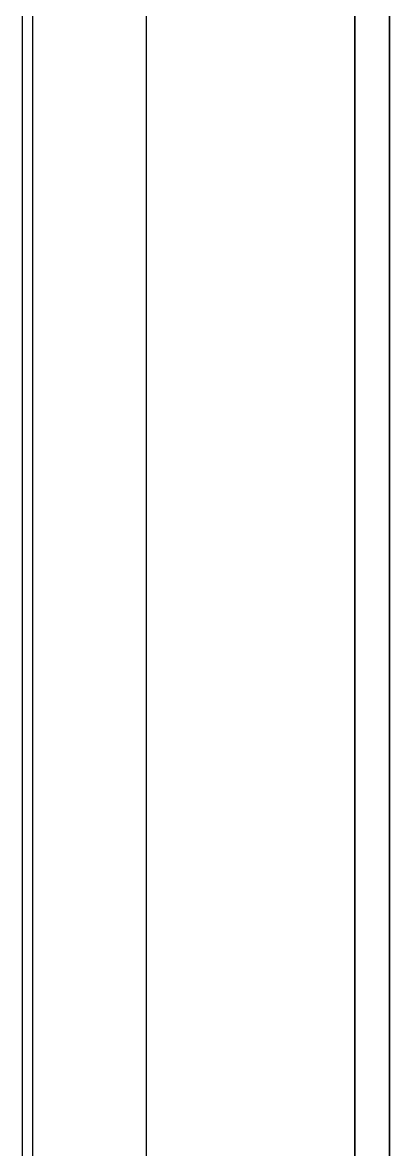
# Model space of a CAD drawing. Extents: x 6336 to 10269, y -393 to 3371.
# Drawn here: x 9167.52 to 9178.07, y 2102.71 to 2135.1 of the extents above; entities that cross this region are included whole.
import ezdxf

# ---------------------------------------------------------------- set-up
doc = ezdxf.new("R2010")
doc.units = 0
doc.header["$LTSCALE"] = 5
doc.layers.add('1', color=7, linetype='CONTINUOUS', true_color=0xffffff)
doc.layers.add('GEOM', color=7, linetype='CONTINUOUS')

msp = doc.modelspace()

# ---------------------------------------------------------------- linework, layer by layer
at = {"layer": '1', "color": 7, "linetype": 'Continuous', "lineweight": 35}
for p, q in [((9177.073, 1400.776), (9177.073, 2252.276)), ((9178.073, 2252.526), (9178.073, 1374.126))]:
    msp.add_line(p, q, dxfattribs=at)
at = {"layer": 'GEOM', "color": 7, "linetype": 'Continuous'}
for p, q in [((9167.523, 2011.276), (9167.523, 2218.276)), ((9167.823, 2011.276), (9167.823, 2218.276)), ((9171.073, 2218.276), (9171.073, 2011.276))]:
    msp.add_line(p, q, dxfattribs=at)

doc.saveas('drawing.dxf')
